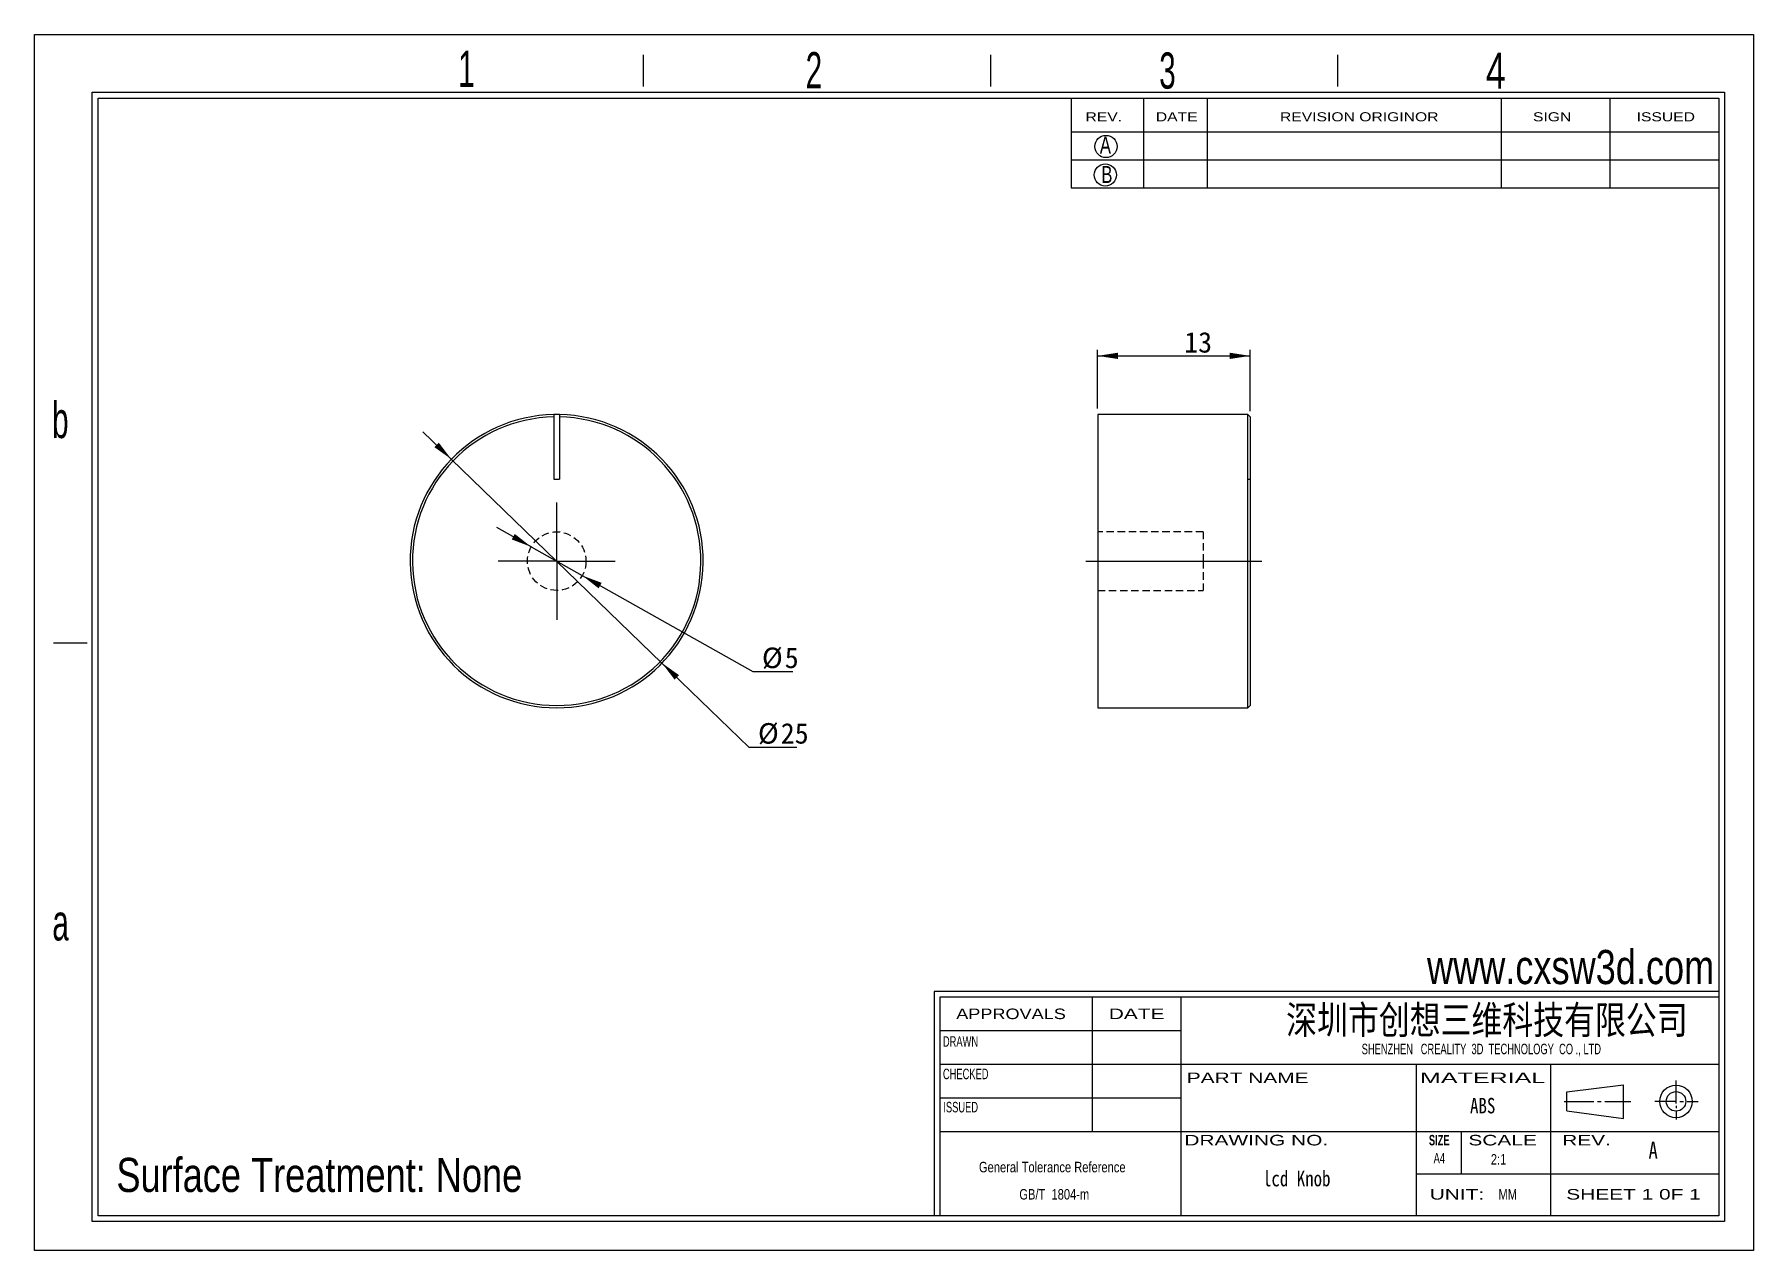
# Model space of a CAD drawing. Extents: x 1 to 148, y 1 to 104.
import ezdxf

# ---------------------------------------------------------------- set-up
doc = ezdxf.new("R2010")
doc.units = 0
doc.header["$LTSCALE"] = 0.5
for name, pattern in [('SLD-中心线', [34.29, 30.48, -1.27, 1.27, -1.27]), ('SLD-实线', [0]), ('SLD-点画线', [10.16, 6.35, -1.27, 1.27, -1.27]), ('SLD-虚线', [1.905, 1.27, -0.635])]:
    doc.linetypes.add(name, pattern=pattern)
doc.layers.get('0').update_dxf_attribs({"linetype": 'CONTINUOUS'})
for name, color, linetype in [('DIM', 5, 'SLD-实线'), ('SLD-0', 179, 'SLD-实线'), ('中心线', 1, 'SLD-点画线')]:
    doc.layers.add(name, color=color, linetype=linetype)
doc.styles.add('SLDTEXTSTYLE0', font='arial.ttf', dxfattribs={"width": 0.7584})
doc.styles.add('SLDTEXTSTYLE1', font='arial.ttf', dxfattribs={"width": 0.63516})
doc.styles.add('SLDTEXTSTYLE10', font='', dxfattribs={"width": 0.8})
doc.styles.add('SLDTEXTSTYLE11', font='', dxfattribs={"width": 0.67})
doc.styles.add('SLDTEXTSTYLE12', font='')
doc.styles.add('SLDTEXTSTYLE2', font='GOTHIC.TTF', dxfattribs={"width": 0.7304})
doc.styles.add('SLDTEXTSTYLE3', font='GOTHIC.TTF', dxfattribs={"width": 0.61171})
doc.styles.add('SLDTEXTSTYLE4', font='arialbd.ttf', dxfattribs={"width": 0.63516})
doc.styles.add('SLDTEXTSTYLE5', font='arial.ttf', dxfattribs={"width": 1.422})
doc.styles.add('SLDTEXTSTYLE6', font='arial.ttf', dxfattribs={"width": 1.2324})
doc.styles.add('SLDTEXTSTYLE7', font='arial.ttf', dxfattribs={"width": 1.7064})
doc.styles.add('SLDTEXTSTYLE8', font='', dxfattribs={"width": 0.8, "bigfont": 'bigfont'})
doc.styles.add('SLDTEXTSTYLE9', font='', dxfattribs={"width": 0.8})
doc.styles.get('SLDTEXTSTYLE10').set_extended_font_data('宋体', bold=True)
doc.styles.get('SLDTEXTSTYLE11').set_extended_font_data('宋体')
doc.styles.get('SLDTEXTSTYLE12').set_extended_font_data('宋体')
doc.styles.get('SLDTEXTSTYLE8').set_extended_font_data('宋体', bold=True)
doc.styles.get('SLDTEXTSTYLE9').set_extended_font_data('宋体')
doc.dimstyles.new('SLDDIMSTYLE0', dxfattribs={"dimtxt": 1.75, "dimasz": 1.75, "dimexe": 0, "dimexo": 0.0625, "dimgap": 0.4375, "dimtad": 0, "dimtih": 1, "dimtoh": 1, "dimrnd": 1e-09, "dimzin": 12, "dimdsep": 46, "dimtxsty": 'SLDTEXTSTYLE11', "dimsah": 1, "dimcen": 0, "dimadec": 0, "dimazin": 0, "dimtfac": 1, "dimtmove": 0, "dimatfit": 3, "dimfxl": 0, "dimtolj": 1, "dimtzin": 12, "dimarcsym": 0})
doc.dimstyles.new('SLDDIMSTYLE1', dxfattribs={"dimtxt": 1.75, "dimasz": 1.75, "dimexe": 0, "dimexo": 0.0625, "dimgap": 0.4375, "dimtad": 2, "dimrnd": 1e-09, "dimzin": 12, "dimdsep": 46, "dimtxsty": 'SLDTEXTSTYLE11', "dimsah": 1, "dimcen": 0.09, "dimadec": 0, "dimazin": 0, "dimtfac": 1, "dimtofl": 0, "dimtmove": 0, "dimatfit": 3, "dimfxl": 0, "dimtolj": 1, "dimtzin": 12, "dimarcsym": 0})

# ---------------------------------------------------------------- blocks, each defined once
blk = doc.blocks.new('SW_NOTE_0')
at = {"layer": 'SLD-0', "color": 0, "char_height": 0.8963, "attachment_point": 2, "style": 'SLDTEXTSTYLE0'}
for s, insert in [('General Tolerance Reference ', (6.51, 1.16)), (' GB/T  1804-m', (6.55, -1.16))]:
    blk.add_mtext(s, dxfattribs=dict(at, insert=insert))
blk = doc.blocks.new('_D')
at = {"layer": 'DIM'}
for p, q in [((36.47, 68.12), (34.05, 70.46)), ((36.47, 68.12), (54.44, 50.74)), ((54.44, 50.74), (61.84, 43.58)), ((61.84, 43.58), (65.93, 43.58))]:
    blk.add_line(p, q, dxfattribs=at)
for points in [[(36.47, 68.12), (35.4, 69.53), (35.03, 69.14)], [(54.44, 50.74), (55.51, 49.33), (55.89, 49.71)]]:
    blk.add_solid(points, dxfattribs=at)
at = {"layer": 'DIM', "char_height": 1.75, "attachment_point": 1, "style": 'SLDTEXTSTYLE12'}
for s, insert in [('%%c', (62.63, 45.62)), ('25', (64.57, 45.62))]:
    blk.add_mtext(s, dxfattribs=dict(at, insert=insert))
blk = doc.blocks.new('_D_1')
at = {"layer": 'DIM'}
for p, q in [((43.28, 60.65), (40.34, 62.3)), ((43.28, 60.65), (47.64, 58.2)), ((47.64, 58.2), (62.18, 50.02)), ((62.18, 50.02), (65.59, 50.02))]:
    blk.add_line(p, q, dxfattribs=at)
for points in [[(43.28, 60.65), (41.88, 61.75), (41.62, 61.28)], [(47.64, 58.2), (49.03, 57.11), (49.29, 57.58)]]:
    blk.add_solid(points, dxfattribs=at)
at = {"layer": 'DIM', "char_height": 1.75, "attachment_point": 1, "style": 'SLDTEXTSTYLE12'}
for s, insert in [('%%c', (62.97, 52.06)), ('5', (64.91, 52.06))]:
    blk.add_mtext(s, dxfattribs=dict(at, insert=insert))
blk = doc.blocks.new('SW_CENTERMARKSYMBOL_0')
at = {"layer": '中心线', "color": 0}
for p, q in [((0, 2.5), (0, 5)), ((0, 0), (0, 2.5)), ((-2.5, 0), (-5, 0)), ((0, 0), (-2.5, 0)), ((0, 0), (0, -2.5)), ((0, 0), (2.5, 0)), ((2.5, 0), (5, 0)), ((0, -2.5), (0, -5))]:
    blk.add_line(p, q, dxfattribs=at)
blk = doc.blocks.new('_D_2')
at = {"layer": 'DIM'}
for p, q in [((91.6, 72.43), (91.6, 77.43)), ((91.6, 76.93), (104.6, 76.93)), ((104.6, 72.22), (104.6, 77.43))]:
    blk.add_line(p, q, dxfattribs=at)
for points in [[(91.6, 76.93), (93.35, 76.66), (93.35, 77.2)], [(104.6, 76.93), (102.85, 77.2), (102.85, 76.66)]]:
    blk.add_solid(points, dxfattribs=at)
at = {"layer": 'DIM', "insert": (98.98, 78.96), "char_height": 1.75, "attachment_point": 1, "style": 'SLDTEXTSTYLE12'}
blk.add_mtext('13', dxfattribs=at)

msp = doc.modelspace()

# ---------------------------------------------------------------- linework, layer by layer
at = {"color": 7, "linetype": 'SLD-实线'}
for p, q in [((45.207, 71.925), (45.207, 71.725)), ((45.707, 71.925), (45.707, 71.725)), ((104.404, 71.927), (91.604, 71.927)), ((91.604, 71.927), (91.604, 59.427)), ((104.404, 71.925), (104.404, 71.927)), ((104.404, 46.927), (104.404, 71.925)), ((104.404, 71.925), (104.604, 71.725)), ((45.207, 71.725), (45.207, 66.427)), ((45.707, 71.725), (45.707, 66.427)), ((104.604, 71.725), (104.604, 47.127)), ((45.207, 66.427), (45.707, 66.427)), ((91.604, 59.427), (91.604, 46.927)), ((91.604, 46.927), (104.404, 46.927)), ((104.404, 46.927), (104.604, 47.127))]:
    msp.add_line(p, q, dxfattribs=at)
at = {"color": 7, "linetype": 'SLD-虚线'}
for p, q in [((104.404, 66.427), (104.604, 66.427)), ((100.604, 61.927), (91.604, 61.927)), ((100.604, 61.927), (100.604, 59.427)), ((100.604, 59.427), (100.604, 56.927)), ((91.604, 56.927), (100.604, 56.927))]:
    msp.add_line(p, q, dxfattribs=at)
msp.add_circle((45.457, 59.427), 2.5, dxfattribs=at)
at = {"color": 7, "linetype": 'SLD-实线'}
for radius, start, end in [(12.5, 91.14599, 88.85401), (12.5, 88.85401, 91.14599), (12.3, 91.16463, 88.83537)]:
    msp.add_arc((45.457, 59.427), radius, start, end, dxfattribs=at)
at = {"layer": 'SLD-0'}
for p, q in [((0.906, 104.337), (147.553, 104.337)), ((0.906, 0.647), (0.906, 104.337)), ((147.553, 104.337), (147.553, 0.647)), ((6.337, 3.609), (6.337, 98.905)), ((6.337, 98.905), (144.591, 98.905)), ((126.009, 98.905), (126.009, 91.257)), ((135.3, 98.905), (135.3, 91.257)), ((144.591, 98.905), (144.591, 3.609)), ((144.591, 3.609), (6.337, 3.609)), ((147.553, 0.647), (0.906, 0.647))]:
    msp.add_line(p, q, dxfattribs=at)
at = {"layer": 'SLD-0', "color": 6, "linetype": 'SLD-实线'}
for p, q in [((52.851, 99.893), (52.851, 102.585)), ((82.476, 99.893), (82.476, 102.585)), ((112.102, 99.893), (112.102, 102.585)), ((5.844, 3.116), (5.844, 99.399)), ((5.844, 99.399), (145.084, 99.399)), ((145.084, 99.399), (145.084, 3.116)), ((5.402, 52.426), (2.534, 52.426)), ((145.084, 3.116), (5.844, 3.116))]:
    msp.add_line(p, q, dxfattribs=at)
at = {"layer": 'SLD-0', "color": 179, "linetype": 'SLD-实线'}
for p, q in [((89.329, 98.905), (89.329, 91.257)), ((95.525, 98.905), (95.525, 91.257)), ((100.943, 98.905), (100.943, 91.257)), ((89.329, 96.037), (144.591, 96.037)), ((89.329, 93.647), (144.591, 93.647)), ((89.329, 91.257), (144.591, 91.257)), ((144.591, 22.731), (77.665, 22.731)), ((77.665, 22.731), (77.665, 3.609)), ((144.591, 22.253), (78.143, 22.253)), ((78.143, 22.253), (78.143, 3.609)), ((91.14, 22.253), (91.14, 10.78)), ((98.699, 22.253), (98.699, 3.609)), ((98.699, 19.385), (78.143, 19.385)), ((144.591, 16.517), (78.143, 16.517)), ((118.776, 16.517), (118.776, 3.609)), ((130.249, 3.609), (130.249, 16.517)), ((131.628, 14.177), (136.444, 14.769)), ((136.444, 11.923), (136.444, 14.769)), ((140.935, 13.175), (140.935, 15.158)), ((98.699, 13.648), (78.143, 13.648)), ((131.393, 13.366), (133.915, 13.366)), ((131.628, 12.553), (131.628, 14.177)), ((134.23, 13.366), (134.546, 13.366)), ((134.861, 13.366), (137.068, 13.366)), ((140.935, 13.366), (139.134, 13.366)), ((141.25, 13.366), (141.565, 13.366)), ((141.881, 13.366), (142.826, 13.366)), ((131.628, 12.553), (136.444, 11.923)), ((140.935, 12.983), (140.935, 12.792)), ((140.935, 12.6), (140.935, 11.833)), ((144.591, 10.78), (78.143, 10.78)), ((122.601, 10.78), (122.601, 7.195)), ((118.776, 7.195), (144.591, 7.195))]:
    msp.add_line(p, q, dxfattribs=at)
at = {"layer": 'SLD-0'}
for centre in [(92.311, 94.782), (92.25, 92.357)]:
    msp.add_circle(centre, 0.947, dxfattribs=at)
at = {"layer": 'SLD-0', "color": 179, "linetype": 'SLD-实线'}
for radius in [1.386, 0.834]:
    msp.add_circle((140.935, 13.366), radius, dxfattribs=at)
at = {"layer": '中心线', "linetype": 'SLD-中心线'}
for p, q in [((90.604, 59.427), (104.404, 59.427)), ((104.404, 59.427), (105.604, 59.427))]:
    msp.add_line(p, q, dxfattribs=at)

# ---------------------------------------------------------------- block references
at = {"layer": 'SLD-0', "color": 179}
msp.add_blockref('SW_NOTE_0', (81.219, 7.055), dxfattribs=at)
at = {"layer": '中心线'}
msp.add_blockref('SW_CENTERMARKSYMBOL_0', (45.457, 59.427), dxfattribs=at)

# ---------------------------------------------------------------- texts
at = {"layer": 'SLD-0'}
for s, insert, char_height, attachment_point, style in [('1', (37.055, 102.949), 3.086, 1, 'SLDTEXTSTYLE3'), ('2', (66.694, 102.828), 3.086, 1, 'SLDTEXTSTYLE3'), ('3', (96.853, 102.797), 3.086, 1, 'SLDTEXTSTYLE3'), ('4', (124.72, 102.793), 3.086, 1, 'SLDTEXTSTYLE2'), ('A', (91.789, 95.626), 1.452, 1, 'SLDTEXTSTYLE2'), ('B', (91.916, 93.119), 1.452, 1, 'SLDTEXTSTYLE2'), ('b', (2.417, 73.01), 3.086, 1, 'SLDTEXTSTYLE3'), ('a', (2.44, 30.176), 3.086, 1, 'SLDTEXTSTYLE3'), ('深圳市创想三维科技有限公司', (124.803, 21.52), 2.41404, 2, 'SLDTEXTSTYLE8'), ('ABS', (124.444, 13.668), 1.3229, 2, 'SLDTEXTSTYLE10'), ('A', (138.589, 9.927), 1.455, 1, 'SLDTEXTSTYLE9'), ('lcd Knob', (108.583, 7.451), 1.3229, 2, 'SLDTEXTSTYLE10')]:
    msp.add_mtext(s, dxfattribs=dict(at, insert=insert, char_height=char_height, attachment_point=attachment_point, style=style))
at = {"layer": 'SLD-0', "color": 179}
for s, insert, char_height, attachment_point, style in [('REV.', (90.564, 97.7), 0.7768, 1, 'SLDTEXTSTYLE6'), ('DATE', (96.563, 97.7), 0.7768, 1, 'SLDTEXTSTYLE6'), ('REVISION ORIGINOR', (107.154, 97.7), 0.77682, 1, 'SLDTEXTSTYLE6'), ('SIGN', (128.733, 97.7), 0.7768, 1, 'SLDTEXTSTYLE6'), ('ISSUED', (137.574, 97.7), 0.7768, 1, 'SLDTEXTSTYLE6'), ('APPROVALS', (84.213, 21.281), 0.8963, 2, 'SLDTEXTSTYLE6'), ('DATE', (94.925, 21.281), 0.8963, 2, 'SLDTEXTSTYLE5'), ('DRAWN', (79.902, 18.926), 0.8963, 2, 'SLDTEXTSTYLE1'), ('SHENZHEN   CREALITY  3D  TECHNOLOGY  CO ., LTD', (124.33, 18.284), 0.89633, 2, 'SLDTEXTSTYLE1'), ('CHECKED', (80.348, 16.157), 0.8963, 2, 'SLDTEXTSTYLE1'), ('PART NAME', (104.397, 15.823), 0.8963, 2, 'SLDTEXTSTYLE5'), ('MATERIAL', (124.44, 15.823), 0.8963, 2, 'SLDTEXTSTYLE7'), ('ISSUED', (79.918, 13.327), 0.8963, 2, 'SLDTEXTSTYLE1'), ('DRAWING NO.', (105.134, 10.511), 0.89633, 2, 'SLDTEXTSTYLE5'), ('SIZE', (120.739, 10.511), 0.8963, 2, 'SLDTEXTSTYLE4'), ('SCALE', (126.144, 10.511), 0.8963, 2, 'SLDTEXTSTYLE5'), ('REV.', (133.305, 10.511), 0.8963, 2, 'SLDTEXTSTYLE5'), ('A4', (120.745, 8.977), 0.8963, 2, 'SLDTEXTSTYLE1'), ('2:1', (125.798, 8.873), 0.8963, 2, 'SLDTEXTSTYLE0'), ('UNIT:', (122.249, 5.895), 0.8963, 2, 'SLDTEXTSTYLE5'), ('MM', (126.58, 5.895), 0.8963, 2, 'SLDTEXTSTYLE0'), ('SHEET 1 0F 1', (137.31, 5.895), 0.89633, 2, 'SLDTEXTSTYLE5')]:
    msp.add_mtext(s, dxfattribs=dict(at, insert=insert, char_height=char_height, attachment_point=attachment_point, style=style))
at = {"layer": 'SLD-0', "color": 5, "char_height": 2.91042, "attachment_point": 1, "style": 'SLDTEXTSTYLE0'}
for s, insert in [('www.cxsw3d.com', (119.694, 26.278)), ('Surface Treatment: None', (7.904, 8.553))]:
    msp.add_mtext(s, dxfattribs=dict(at, insert=insert))

# ---------------------------------------------------------------- dimensions: what is measured, and where the dimension line sits
at = {"layer": 'DIM'}
dim = msp.add_linear_dim(base=(104.604, 76.927), p1=(91.604, 71.927), p2=(104.604, 71.725), dimstyle='SLDDIMSTYLE1', dxfattribs=at)
dim.commit()
dim.dimension.update_dxf_attribs({"geometry": '_D_2', "text_midpoint": (99.661, 76.927), "dimtype": 160})
for p1, p2, picture, middle in [((54.442, 50.737), (36.472, 68.117), '_D', (64.28, 44.852)), ((47.636, 58.202), (43.278, 60.653), '_D_1', (64.28, 51.291))]:
    dim = msp.add_diameter_dim_2p(p1=p1, p2=p2, dimstyle='SLDDIMSTYLE0', dxfattribs=at)
    dim.commit()
    dim.dimension.update_dxf_attribs({"geometry": picture, "text_midpoint": middle, "dimtype": 163})

doc.saveas('drawing.dxf')
